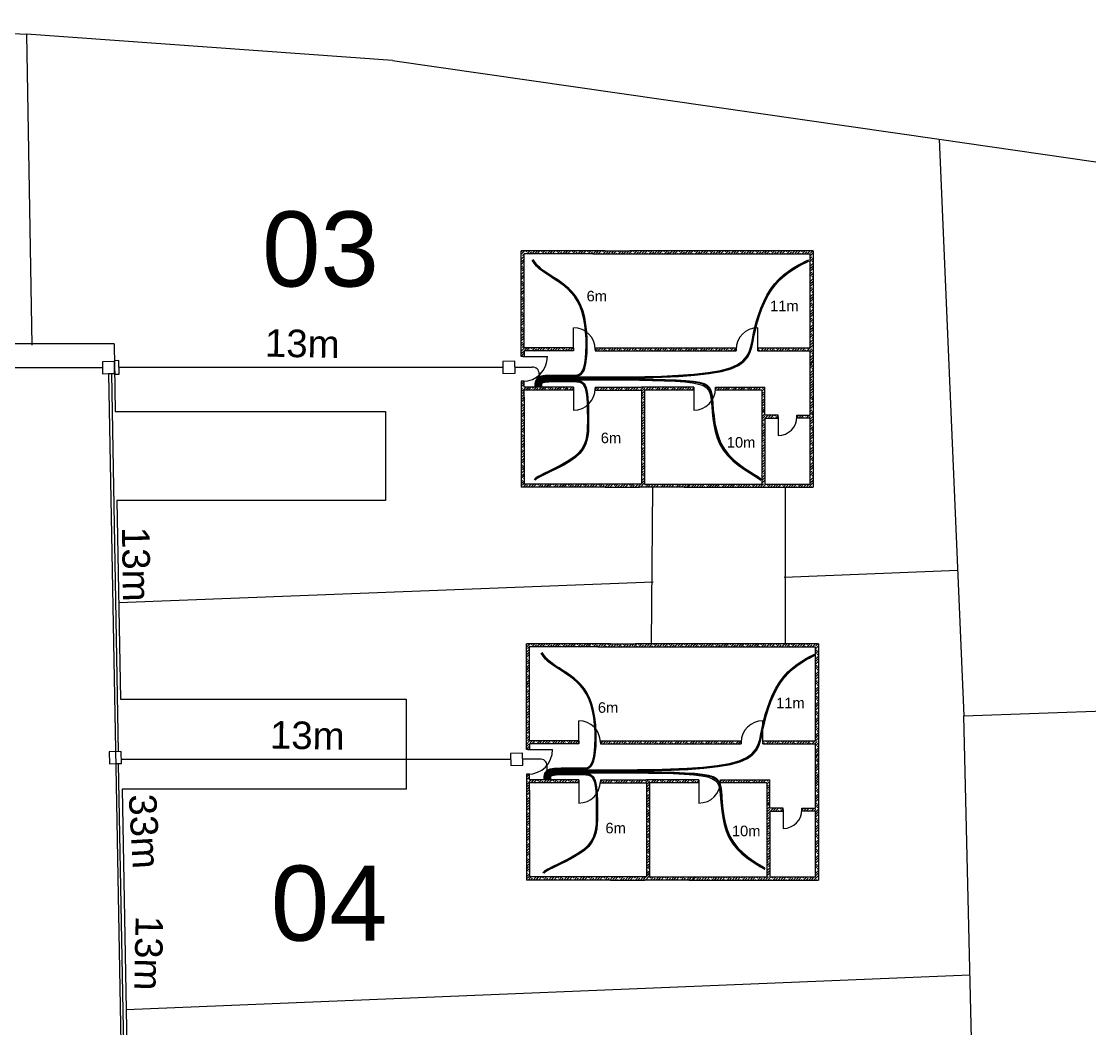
# Model space of a CAD drawing. Header units: millimetres. Extents: x 103318 to 103491, y 42496 to 42639.
# Drawn here: x 103379.72 to 103415.26, y 42605.98 to 42639.47 of the extents above; entities that cross this region are included whole.
import ezdxf

# ---------------------------------------------------------------- set-up
doc = ezdxf.new("R2010")
doc.units = ezdxf.units.MM
for name, color, linetype in [('cint', 3, 'Continuous'), ('cpri', 36, 'Continuous'), ('cseg', 5, 'Continuous'), ('urbanizacion', 7, 'Continuous')]:
    doc.layers.add(name, color=color, linetype=linetype)
doc.styles.get("Standard").update_dxf_attribs({"font": 'arial.ttf'})
pattern_1 = [(45, (103040.18, 42546.747), (-7.07107, 7.07107), []), (45, (103040.905, 42546.747), (-7.07107, 7.07107), []), (45, (103041.63, 42546.747), (-7.07107, 7.07107), [])]
pattern_2 = [(45, (103040.01, 42559.816), (-7.07107, 7.07107), []), (45, (103040.735, 42559.816), (-7.07107, 7.07107), []), (45, (103041.46, 42559.816), (-7.07107, 7.07107), [])]

msp = doc.modelspace()

# ---------------------------------------------------------------- hatches: boundary and pattern name
at = {"layer": 'urbanizacion'}
h = msp.add_hatch(dxfattribs=at)
h.set_pattern_fill('JIS_RC_10', color=256)
h.set_pattern_definition(pattern_2)
h.paths.add_polyline_path([(103396.355, 42631.843), (103399.15, 42631.843), (103399.97, 42631.843), (103406.069, 42631.843), (103406.069, 42623.987), (103401.771, 42623.987), (103400.29, 42623.987), (103399.15, 42623.987), (103398.83, 42623.987), (103396.355, 42623.987), (103396.355, 42627.505), (103396.455, 42627.505), (103396.455, 42627.315), (103398.095, 42627.315), (103398.095, 42627.215), (103396.455, 42627.215), (103396.455, 42626.973), (103396.455, 42624.087), (103400.355, 42624.087), (103400.355, 42627.215), (103398.815, 42627.215), (103398.815, 42627.315), (103400.355, 42627.315), (103402.095, 42627.315), (103402.095, 42627.215), (103400.455, 42627.215), (103400.455, 42624.087), (103404.355, 42624.087), (103404.355, 42627.215), (103402.815, 42627.215), (103402.815, 42627.315), (103404.455, 42627.315), (103404.455, 42626.373), (103404.902, 42626.373), (103404.902, 42626.273), (103404.455, 42626.273), (103404.455, 42624.087), (103405.969, 42624.087), (103405.969, 42626.273), (103405.522, 42626.273), (103405.522, 42626.373), (103405.969, 42626.373), (103405.969, 42628.515), (103404.221, 42628.515), (103404.221, 42628.615), (103405.969, 42628.615), (103405.969, 42631.743), (103400.39, 42631.743), (103398.73, 42631.743), (103396.455, 42631.743), (103396.455, 42628.615), (103398.095, 42628.615), (103398.095, 42628.565), (103398.095, 42628.515), (103396.455, 42628.515), (103396.455, 42628.325), (103396.405, 42628.325), (103396.355, 42628.325)])
h = msp.add_hatch(dxfattribs=at)
h.set_pattern_fill('JIS_RC_10', color=256)
h.set_pattern_definition(pattern_2)
h.paths.add_polyline_path([(103396.355, 42631.843), (103399.15, 42631.843), (103399.97, 42631.843), (103406.069, 42631.843), (103406.069, 42623.987), (103401.771, 42623.987), (103400.29, 42623.987), (103399.15, 42623.987), (103398.83, 42623.987), (103396.355, 42623.987), (103396.355, 42627.505), (103396.455, 42627.505), (103396.455, 42627.315), (103398.095, 42627.315), (103398.095, 42627.215), (103396.455, 42627.215), (103396.455, 42626.973), (103396.455, 42624.087), (103400.355, 42624.087), (103400.355, 42627.215), (103398.815, 42627.215), (103398.815, 42627.315), (103400.355, 42627.315), (103402.095, 42627.315), (103402.095, 42627.215), (103400.455, 42627.215), (103400.455, 42624.087), (103404.355, 42624.087), (103404.355, 42627.215), (103402.815, 42627.215), (103402.815, 42627.315), (103404.455, 42627.315), (103404.455, 42626.373), (103404.902, 42626.373), (103404.902, 42626.273), (103404.455, 42626.273), (103404.455, 42624.087), (103405.969, 42624.087), (103405.969, 42626.273), (103405.522, 42626.273), (103405.522, 42626.373), (103405.969, 42626.373), (103405.969, 42628.515), (103404.221, 42628.515), (103404.221, 42628.615), (103405.969, 42628.615), (103405.969, 42631.743), (103400.39, 42631.743), (103398.73, 42631.743), (103396.455, 42631.743), (103396.455, 42628.615), (103398.095, 42628.615), (103398.095, 42628.565), (103398.095, 42628.515), (103396.455, 42628.515), (103396.455, 42628.325), (103396.405, 42628.325), (103396.355, 42628.325)])
h = msp.add_hatch(dxfattribs=at)
h.set_pattern_fill('JIS_STN_1E', color=256, scale=0.12)
h.set_pattern_definition([(45, (103040.01026, 42559.81577), (-0.084852814, 0.084852814), []), (45, (103040.09486, 42559.81577), (-0.084852814, 0.084852814), [0.12, -0.06])])
h.paths.add_polyline_path([(103396.355, 42631.843), (103399.15, 42631.843), (103399.97, 42631.843), (103406.069, 42631.843), (103406.069, 42623.987), (103401.771, 42623.987), (103400.29, 42623.987), (103399.15, 42623.987), (103398.83, 42623.987), (103396.355, 42623.987), (103396.355, 42627.505), (103396.455, 42627.505), (103396.455, 42627.315), (103398.095, 42627.315), (103398.095, 42627.215), (103396.455, 42627.215), (103396.455, 42626.973), (103396.455, 42624.087), (103400.355, 42624.087), (103400.355, 42627.215), (103398.815, 42627.215), (103398.815, 42627.315), (103400.355, 42627.315), (103402.095, 42627.315), (103402.095, 42627.215), (103400.455, 42627.215), (103400.455, 42624.087), (103404.355, 42624.087), (103404.355, 42627.215), (103402.815, 42627.215), (103402.815, 42627.315), (103404.455, 42627.315), (103404.455, 42626.373), (103404.902, 42626.373), (103404.902, 42626.273), (103404.455, 42626.273), (103404.455, 42624.087), (103405.969, 42624.087), (103405.969, 42626.273), (103405.522, 42626.273), (103405.522, 42626.373), (103405.969, 42626.373), (103405.969, 42628.515), (103404.221, 42628.515), (103404.221, 42628.615), (103405.969, 42628.615), (103405.969, 42631.743), (103400.39, 42631.743), (103398.73, 42631.743), (103396.455, 42631.743), (103396.455, 42628.615), (103398.095, 42628.615), (103398.095, 42628.565), (103398.095, 42628.515), (103396.455, 42628.515), (103396.455, 42628.325), (103396.405, 42628.325), (103396.355, 42628.325)])
h.paths.add_polyline_path([(103398.815, 42628.615), (103403.501, 42628.615), (103403.501, 42628.515), (103398.815, 42628.515)], flags=17)
h = msp.add_hatch(dxfattribs=at)
h.set_pattern_fill('JIS_RC_10', color=256)
h.set_pattern_definition(pattern_1)
h.paths.add_polyline_path([(103396.525, 42618.775), (103399.32, 42618.775), (103400.14, 42618.775), (103406.239, 42618.775), (103406.239, 42610.919), (103401.94, 42610.919), (103400.46, 42610.919), (103399.32, 42610.919), (103399, 42610.919), (103396.525, 42610.919), (103396.525, 42614.437), (103396.625, 42614.437), (103396.625, 42614.247), (103398.265, 42614.247), (103398.265, 42614.147), (103396.625, 42614.147), (103396.625, 42613.905), (103396.625, 42611.019), (103400.525, 42611.019), (103400.525, 42614.147), (103398.985, 42614.147), (103398.985, 42614.247), (103400.525, 42614.247), (103402.265, 42614.247), (103402.265, 42614.147), (103400.625, 42614.147), (103400.625, 42611.019), (103404.525, 42611.019), (103404.525, 42614.147), (103402.985, 42614.147), (103402.985, 42614.247), (103404.625, 42614.247), (103404.625, 42613.305), (103405.072, 42613.305), (103405.072, 42613.205), (103404.625, 42613.205), (103404.625, 42611.019), (103406.139, 42611.019), (103406.139, 42613.205), (103405.692, 42613.205), (103405.692, 42613.305), (103406.139, 42613.305), (103406.139, 42615.447), (103404.391, 42615.447), (103404.391, 42615.547), (103406.139, 42615.547), (103406.139, 42618.675), (103400.56, 42618.675), (103398.9, 42618.675), (103396.625, 42618.675), (103396.625, 42615.547), (103398.265, 42615.547), (103398.265, 42615.497), (103398.265, 42615.447), (103396.625, 42615.447), (103396.625, 42615.257), (103396.575, 42615.257), (103396.525, 42615.257)])
h = msp.add_hatch(dxfattribs=at)
h.set_pattern_fill('JIS_RC_10', color=256)
h.set_pattern_definition(pattern_1)
h.paths.add_polyline_path([(103396.525, 42618.775), (103399.32, 42618.775), (103400.14, 42618.775), (103406.239, 42618.775), (103406.239, 42610.919), (103401.94, 42610.919), (103400.46, 42610.919), (103399.32, 42610.919), (103399, 42610.919), (103396.525, 42610.919), (103396.525, 42614.437), (103396.625, 42614.437), (103396.625, 42614.247), (103398.265, 42614.247), (103398.265, 42614.147), (103396.625, 42614.147), (103396.625, 42613.905), (103396.625, 42611.019), (103400.525, 42611.019), (103400.525, 42614.147), (103398.985, 42614.147), (103398.985, 42614.247), (103400.525, 42614.247), (103402.265, 42614.247), (103402.265, 42614.147), (103400.625, 42614.147), (103400.625, 42611.019), (103404.525, 42611.019), (103404.525, 42614.147), (103402.985, 42614.147), (103402.985, 42614.247), (103404.625, 42614.247), (103404.625, 42613.305), (103405.072, 42613.305), (103405.072, 42613.205), (103404.625, 42613.205), (103404.625, 42611.019), (103406.139, 42611.019), (103406.139, 42613.205), (103405.692, 42613.205), (103405.692, 42613.305), (103406.139, 42613.305), (103406.139, 42615.447), (103404.391, 42615.447), (103404.391, 42615.547), (103406.139, 42615.547), (103406.139, 42618.675), (103400.56, 42618.675), (103398.9, 42618.675), (103396.625, 42618.675), (103396.625, 42615.547), (103398.265, 42615.547), (103398.265, 42615.497), (103398.265, 42615.447), (103396.625, 42615.447), (103396.625, 42615.257), (103396.575, 42615.257), (103396.525, 42615.257)])
h = msp.add_hatch(dxfattribs=at)
h.set_pattern_fill('JIS_STN_1E', color=256, scale=0.12)
h.set_pattern_definition([(45, (103040.18002, 42546.74744), (-0.084852814, 0.084852814), []), (45, (103040.26462, 42546.74744), (-0.084852814, 0.084852814), [0.12, -0.06])])
h.paths.add_polyline_path([(103396.525, 42618.775), (103399.32, 42618.775), (103400.14, 42618.775), (103406.239, 42618.775), (103406.239, 42610.919), (103401.94, 42610.919), (103400.46, 42610.919), (103399.32, 42610.919), (103399, 42610.919), (103396.525, 42610.919), (103396.525, 42614.437), (103396.625, 42614.437), (103396.625, 42614.247), (103398.265, 42614.247), (103398.265, 42614.147), (103396.625, 42614.147), (103396.625, 42613.905), (103396.625, 42611.019), (103400.525, 42611.019), (103400.525, 42614.147), (103398.985, 42614.147), (103398.985, 42614.247), (103400.525, 42614.247), (103402.265, 42614.247), (103402.265, 42614.147), (103400.625, 42614.147), (103400.625, 42611.019), (103404.525, 42611.019), (103404.525, 42614.147), (103402.985, 42614.147), (103402.985, 42614.247), (103404.625, 42614.247), (103404.625, 42613.305), (103405.072, 42613.305), (103405.072, 42613.205), (103404.625, 42613.205), (103404.625, 42611.019), (103406.139, 42611.019), (103406.139, 42613.205), (103405.692, 42613.205), (103405.692, 42613.305), (103406.139, 42613.305), (103406.139, 42615.447), (103404.391, 42615.447), (103404.391, 42615.547), (103406.139, 42615.547), (103406.139, 42618.675), (103400.56, 42618.675), (103398.9, 42618.675), (103396.625, 42618.675), (103396.625, 42615.547), (103398.265, 42615.547), (103398.265, 42615.497), (103398.265, 42615.447), (103396.625, 42615.447), (103396.625, 42615.257), (103396.575, 42615.257), (103396.525, 42615.257)])
h.paths.add_polyline_path([(103398.985, 42615.547), (103403.671, 42615.547), (103403.671, 42615.447), (103398.985, 42615.447)], flags=17)

# ---------------------------------------------------------------- linework, layer by layer
at = {"layer": 'cint'}
for points in [[(103396.814, 42627.315), (103396.814, 42627.352), (103396.815, 42627.393), (103396.819, 42627.436), (103396.827, 42627.481), (103396.84, 42627.525), (103396.859, 42627.567), (103396.886, 42627.604), (103396.922, 42627.637), (103396.968, 42627.662), (103397.022, 42627.681), (103397.085, 42627.695), (103397.153, 42627.704), (103397.227, 42627.71), (103397.304, 42627.713), (103397.384, 42627.714), (103397.464, 42627.714), (103397.545, 42627.714), (103397.626, 42627.714), (103397.705, 42627.714), (103397.783, 42627.714), (103397.859, 42627.714), (103397.934, 42627.714), (103398.005, 42627.714), (103398.074, 42627.714), (103398.14, 42627.714), (103398.201, 42627.72), (103398.259, 42627.735), (103398.312, 42627.763), (103398.36, 42627.81), (103398.402, 42627.88), (103398.439, 42627.978), (103398.468, 42628.109), (103398.491, 42628.274), (103398.507, 42628.469), (103398.513, 42628.686), (103398.509, 42628.916), (103398.494, 42629.153), (103398.466, 42629.388), (103398.426, 42629.615), (103398.371, 42629.825), (103398.301, 42630.012), (103398.218, 42630.177), (103398.123, 42630.322), (103398.019, 42630.451), (103397.906, 42630.566), (103397.788, 42630.668), (103397.665, 42630.761), (103397.54, 42630.847), (103397.415, 42630.928), (103397.291, 42631.007), (103397.172, 42631.086), (103397.059, 42631.165), (103396.954, 42631.248), (103396.861, 42631.336), (103396.781, 42631.431), (103396.716, 42631.535)], [(103396.834, 42627.315), (103396.834, 42627.351), (103396.835, 42627.391), (103396.839, 42627.433), (103396.847, 42627.475), (103396.859, 42627.517), (103396.878, 42627.556), (103396.904, 42627.592), (103396.939, 42627.622), (103396.983, 42627.645), (103397.036, 42627.663), (103397.096, 42627.676), (103397.163, 42627.685), (103397.235, 42627.69), (103397.31, 42627.693), (103397.388, 42627.694), (103397.468, 42627.694), (103397.547, 42627.694), (103397.627, 42627.694), (103397.706, 42627.694), (103397.784, 42627.694), (103397.86, 42627.694), (103397.935, 42627.694), (103398.008, 42627.694), (103398.077, 42627.694), (103398.144, 42627.694), (103398.208, 42627.7), (103398.267, 42627.715), (103398.322, 42627.744), (103398.372, 42627.791), (103398.416, 42627.863), (103398.454, 42627.962), (103398.485, 42628.094), (103398.509, 42628.261), (103398.525, 42628.459), (103398.532, 42628.678), (103398.528, 42628.911), (103398.513, 42629.151), (103398.486, 42629.389), (103398.445, 42629.618), (103398.39, 42629.83), (103398.319, 42630.02), (103398.235, 42630.186), (103398.14, 42630.334), (103398.035, 42630.464), (103397.921, 42630.579), (103397.802, 42630.682), (103397.679, 42630.776), (103397.554, 42630.862), (103397.428, 42630.944), (103397.305, 42631.023), (103397.186, 42631.101), (103397.073, 42631.18), (103396.969, 42631.262), (103396.877, 42631.348), (103396.798, 42631.442), (103396.734, 42631.544)], [(103396.854, 42627.315), (103396.854, 42627.351), (103396.855, 42627.389), (103396.859, 42627.43), (103396.866, 42627.47), (103396.878, 42627.509), (103396.897, 42627.546), (103396.922, 42627.579), (103396.956, 42627.607), (103396.998, 42627.629), (103397.05, 42627.645), (103397.108, 42627.657), (103397.173, 42627.665), (103397.243, 42627.67), (103397.317, 42627.673), (103397.393, 42627.674), (103397.471, 42627.674), (103397.55, 42627.674), (103397.628, 42627.674), (103397.707, 42627.674), (103397.785, 42627.674), (103397.861, 42627.674), (103397.936, 42627.674), (103398.01, 42627.674), (103398.081, 42627.674), (103398.149, 42627.675), (103398.214, 42627.68), (103398.275, 42627.695), (103398.332, 42627.724), (103398.384, 42627.773), (103398.43, 42627.845), (103398.469, 42627.945), (103398.502, 42628.079), (103398.527, 42628.248), (103398.544, 42628.448), (103398.551, 42628.67), (103398.547, 42628.906), (103398.532, 42629.149), (103398.505, 42629.39), (103398.464, 42629.622), (103398.408, 42629.836), (103398.337, 42630.027), (103398.253, 42630.196), (103398.156, 42630.345), (103398.05, 42630.476), (103397.936, 42630.593), (103397.816, 42630.696), (103397.693, 42630.79), (103397.567, 42630.877), (103397.442, 42630.959), (103397.318, 42631.038), (103397.199, 42631.116), (103397.087, 42631.194), (103396.984, 42631.275), (103396.893, 42631.361), (103396.814, 42631.453), (103396.752, 42631.553)], [(103396.874, 42627.315), (103396.874, 42627.35), (103396.875, 42627.388), (103396.879, 42627.426), (103396.886, 42627.464), (103396.898, 42627.501), (103396.915, 42627.535), (103396.94, 42627.566), (103396.972, 42627.592), (103397.014, 42627.612), (103397.063, 42627.628), (103397.12, 42627.639), (103397.183, 42627.646), (103397.251, 42627.65), (103397.323, 42627.653), (103397.398, 42627.654), (103397.474, 42627.654), (103397.554, 42627.654), (103397.644, 42627.654), (103397.755, 42627.654), (103397.897, 42627.654), (103398.08, 42627.654), (103398.314, 42627.654), (103398.61, 42627.654), (103398.977, 42627.654), (103399.419, 42627.654), (103399.922, 42627.657), (103400.462, 42627.665), (103401.02, 42627.68), (103401.572, 42627.705), (103402.097, 42627.743), (103402.575, 42627.795), (103402.982, 42627.865), (103403.304, 42627.954), (103403.548, 42628.062), (103403.725, 42628.188), (103403.849, 42628.331), (103403.933, 42628.49), (103403.989, 42628.664), (103404.03, 42628.852), (103404.069, 42629.053), (103404.116, 42629.266), (103404.174, 42629.486), (103404.244, 42629.711), (103404.325, 42629.935), (103404.419, 42630.155), (103404.525, 42630.366), (103404.645, 42630.564), (103404.779, 42630.745), (103404.925, 42630.906), (103405.081, 42631.046), (103405.241, 42631.168), (103405.399, 42631.273), (103405.551, 42631.362), (103405.691, 42631.436), (103405.814, 42631.497), (103405.915, 42631.546)], [(103396.894, 42627.315), (103396.894, 42627.35), (103396.895, 42627.386), (103396.899, 42627.423), (103396.905, 42627.459), (103396.917, 42627.493), (103396.934, 42627.525), (103396.957, 42627.553), (103396.989, 42627.577), (103397.029, 42627.596), (103397.077, 42627.61), (103397.132, 42627.62), (103397.193, 42627.627), (103397.259, 42627.631), (103397.329, 42627.633), (103397.402, 42627.634), (103397.478, 42627.634), (103397.556, 42627.634), (103397.645, 42627.634), (103397.756, 42627.634), (103397.898, 42627.634), (103398.081, 42627.634), (103398.316, 42627.634), (103398.612, 42627.634), (103398.98, 42627.634), (103399.424, 42627.634), (103399.928, 42627.637), (103400.471, 42627.645), (103401.03, 42627.661), (103401.584, 42627.686), (103402.111, 42627.724), (103402.59, 42627.777), (103402.999, 42627.848), (103403.322, 42627.938), (103403.566, 42628.048), (103403.744, 42628.175), (103403.869, 42628.319), (103403.953, 42628.479), (103404.009, 42628.654), (103404.049, 42628.843), (103404.088, 42629.045), (103404.135, 42629.258), (103404.193, 42629.478), (103404.262, 42629.702), (103404.343, 42629.926), (103404.436, 42630.145), (103404.542, 42630.354), (103404.661, 42630.551), (103404.793, 42630.731), (103404.939, 42630.891), (103405.094, 42631.031), (103405.252, 42631.152), (103405.41, 42631.256), (103405.561, 42631.345), (103405.7, 42631.418), (103405.823, 42631.479), (103405.924, 42631.528)], [(103396.914, 42627.315), (103396.914, 42627.35), (103396.915, 42627.385), (103396.918, 42627.419), (103396.925, 42627.453), (103396.936, 42627.485), (103396.952, 42627.514), (103396.975, 42627.54), (103397.006, 42627.562), (103397.044, 42627.579), (103397.091, 42627.592), (103397.144, 42627.601), (103397.203, 42627.607), (103397.267, 42627.611), (103397.336, 42627.613), (103397.407, 42627.614), (103397.481, 42627.614), (103397.558, 42627.614), (103397.647, 42627.614), (103397.757, 42627.614), (103397.899, 42627.614), (103398.082, 42627.614), (103398.317, 42627.614), (103398.614, 42627.614), (103398.983, 42627.614), (103399.429, 42627.614), (103399.935, 42627.617), (103400.479, 42627.625), (103401.04, 42627.641), (103401.596, 42627.667), (103402.125, 42627.705), (103402.605, 42627.759), (103403.016, 42627.831), (103403.34, 42627.922), (103403.585, 42628.033), (103403.763, 42628.162), (103403.888, 42628.307), (103403.972, 42628.469), (103404.028, 42628.645), (103404.069, 42628.835), (103404.107, 42629.037), (103404.154, 42629.25), (103404.212, 42629.47), (103404.28, 42629.694), (103404.361, 42629.916), (103404.453, 42630.134), (103404.558, 42630.343), (103404.677, 42630.539), (103404.808, 42630.718), (103404.953, 42630.876), (103405.107, 42631.015), (103405.264, 42631.136), (103405.42, 42631.239), (103405.57, 42631.327), (103405.709, 42631.401), (103405.832, 42631.461), (103405.933, 42631.51)], [(103397.034, 42627.315), (103397.034, 42627.347), (103397.035, 42627.375), (103397.037, 42627.399), (103397.043, 42627.419), (103397.051, 42627.436), (103397.064, 42627.451), (103397.082, 42627.462), (103397.106, 42627.472), (103397.136, 42627.479), (103397.173, 42627.484), (103397.215, 42627.488), (103397.263, 42627.491), (103397.316, 42627.493), (103397.374, 42627.493), (103397.436, 42627.494), (103397.501, 42627.494), (103397.57, 42627.494), (103397.641, 42627.494), (103397.714, 42627.494), (103397.788, 42627.494), (103397.862, 42627.494), (103397.935, 42627.494), (103398.006, 42627.494), (103398.076, 42627.494), (103398.142, 42627.493), (103398.205, 42627.49), (103398.263, 42627.482), (103398.317, 42627.465), (103398.366, 42627.438), (103398.409, 42627.398), (103398.447, 42627.341), (103398.478, 42627.266), (103398.502, 42627.17), (103398.521, 42627.056), (103398.534, 42626.927), (103398.542, 42626.786), (103398.548, 42626.635), (103398.551, 42626.479), (103398.552, 42626.319), (103398.552, 42626.159), (103398.551, 42626.001), (103398.545, 42625.847), (103398.529, 42625.695), (103398.497, 42625.548), (103398.446, 42625.404), (103398.368, 42625.264), (103398.261, 42625.127), (103398.117, 42624.995), (103397.936, 42624.868), (103397.73, 42624.747), (103397.512, 42624.633), (103397.298, 42624.528), (103397.103, 42624.433), (103396.941, 42624.351), (103396.828, 42624.282), (103396.778, 42624.229)], [(103397.014, 42627.315), (103397.014, 42627.347), (103397.015, 42627.376), (103397.017, 42627.402), (103397.023, 42627.425), (103397.032, 42627.444), (103397.045, 42627.461), (103397.064, 42627.475), (103397.089, 42627.487), (103397.121, 42627.496), (103397.159, 42627.502), (103397.203, 42627.507), (103397.253, 42627.51), (103397.308, 42627.512), (103397.367, 42627.513), (103397.431, 42627.514), (103397.498, 42627.514), (103397.568, 42627.514), (103397.64, 42627.514), (103397.713, 42627.514), (103397.788, 42627.514), (103397.862, 42627.514), (103397.936, 42627.514), (103398.009, 42627.514), (103398.079, 42627.514), (103398.147, 42627.513), (103398.211, 42627.51), (103398.271, 42627.502), (103398.327, 42627.485), (103398.378, 42627.457), (103398.423, 42627.416), (103398.462, 42627.359), (103398.495, 42627.283), (103398.52, 42627.186), (103398.539, 42627.07), (103398.553, 42626.939), (103398.562, 42626.796), (103398.568, 42626.643), (103398.571, 42626.484), (103398.572, 42626.322), (103398.572, 42626.16), (103398.571, 42626), (103398.565, 42625.843), (103398.549, 42625.69), (103398.517, 42625.541), (103398.465, 42625.395), (103398.388, 42625.254), (103398.28, 42625.116), (103398.136, 42624.983), (103397.955, 42624.855), (103397.748, 42624.733), (103397.53, 42624.619), (103397.316, 42624.514), (103397.12, 42624.42), (103396.959, 42624.34), (103396.846, 42624.273), (103396.797, 42624.223)], [(103396.994, 42627.315), (103396.994, 42627.348), (103396.995, 42627.378), (103396.998, 42627.406), (103397.003, 42627.43), (103397.013, 42627.452), (103397.027, 42627.472), (103397.046, 42627.488), (103397.072, 42627.502), (103397.105, 42627.512), (103397.145, 42627.52), (103397.191, 42627.526), (103397.243, 42627.53), (103397.3, 42627.532), (103397.361, 42627.533), (103397.426, 42627.534), (103397.494, 42627.534), (103397.565, 42627.534), (103397.638, 42627.534), (103397.713, 42627.534), (103397.788, 42627.534), (103397.863, 42627.534), (103397.938, 42627.534), (103398.011, 42627.534), (103398.082, 42627.534), (103398.151, 42627.533), (103398.217, 42627.53), (103398.279, 42627.521), (103398.337, 42627.504), (103398.39, 42627.476), (103398.437, 42627.435), (103398.477, 42627.377), (103398.511, 42627.299), (103398.538, 42627.201), (103398.558, 42627.084), (103398.572, 42626.951), (103398.582, 42626.805), (103398.587, 42626.65), (103398.59, 42626.489), (103398.592, 42626.325), (103398.592, 42626.16), (103398.591, 42625.999), (103398.585, 42625.84), (103398.569, 42625.685), (103398.537, 42625.534), (103398.485, 42625.387), (103398.408, 42625.244), (103398.299, 42625.105), (103398.155, 42624.971), (103397.974, 42624.842), (103397.766, 42624.719), (103397.548, 42624.605), (103397.333, 42624.5), (103397.138, 42624.408), (103396.977, 42624.328), (103396.865, 42624.264), (103396.816, 42624.217)], [(103396.934, 42627.315), (103396.934, 42627.349), (103396.935, 42627.383), (103396.938, 42627.416), (103396.945, 42627.447), (103396.955, 42627.477), (103396.971, 42627.503), (103396.993, 42627.527), (103397.022, 42627.547), (103397.06, 42627.562), (103397.104, 42627.574), (103397.156, 42627.582), (103397.213, 42627.588), (103397.275, 42627.591), (103397.342, 42627.593), (103397.412, 42627.594), (103397.484, 42627.594), (103397.56, 42627.594), (103397.644, 42627.594), (103397.745, 42627.594), (103397.869, 42627.594), (103398.023, 42627.594), (103398.214, 42627.594), (103398.45, 42627.594), (103398.738, 42627.594), (103399.082, 42627.594), (103399.468, 42627.593), (103399.883, 42627.591), (103400.309, 42627.587), (103400.733, 42627.58), (103401.137, 42627.57), (103401.507, 42627.555), (103401.827, 42627.536), (103402.085, 42627.512), (103402.285, 42627.479), (103402.435, 42627.434), (103402.543, 42627.376), (103402.617, 42627.299), (103402.665, 42627.203), (103402.694, 42627.083), (103402.712, 42626.936), (103402.727, 42626.762), (103402.743, 42626.565), (103402.766, 42626.35), (103402.798, 42626.126), (103402.844, 42625.896), (103402.91, 42625.669), (103402.998, 42625.45), (103403.113, 42625.246), (103403.258, 42625.061), (103403.424, 42624.895), (103403.603, 42624.749), (103403.783, 42624.619), (103403.956, 42624.506), (103404.112, 42624.409), (103404.241, 42624.325), (103404.332, 42624.254)], [(103396.954, 42627.315), (103396.954, 42627.349), (103396.955, 42627.381), (103396.958, 42627.412), (103396.964, 42627.442), (103396.974, 42627.469), (103396.99, 42627.493), (103397.011, 42627.514), (103397.039, 42627.532), (103397.075, 42627.546), (103397.118, 42627.556), (103397.168, 42627.563), (103397.223, 42627.568), (103397.284, 42627.571), (103397.348, 42627.573), (103397.417, 42627.574), (103397.488, 42627.574), (103397.562, 42627.574), (103397.646, 42627.574), (103397.746, 42627.574), (103397.869, 42627.574), (103398.022, 42627.574), (103398.213, 42627.574), (103398.448, 42627.574), (103398.736, 42627.574), (103399.078, 42627.574), (103399.463, 42627.573), (103399.876, 42627.57), (103400.301, 42627.566), (103400.723, 42627.559), (103401.125, 42627.548), (103401.494, 42627.532), (103401.812, 42627.512), (103402.069, 42627.485), (103402.269, 42627.45), (103402.418, 42627.404), (103402.526, 42627.343), (103402.599, 42627.265), (103402.646, 42627.167), (103402.675, 42627.046), (103402.693, 42626.899), (103402.708, 42626.726), (103402.724, 42626.53), (103402.746, 42626.318), (103402.779, 42626.096), (103402.825, 42625.869), (103402.891, 42625.645), (103402.98, 42625.428), (103403.096, 42625.226), (103403.241, 42625.042), (103403.409, 42624.878), (103403.589, 42624.732), (103403.771, 42624.602), (103403.946, 42624.488), (103404.103, 42624.39), (103404.234, 42624.304), (103404.328, 42624.232)], [(103396.974, 42627.315), (103396.974, 42627.348), (103396.975, 42627.38), (103396.978, 42627.409), (103396.984, 42627.436), (103396.994, 42627.461), (103397.008, 42627.482), (103397.028, 42627.501), (103397.056, 42627.517), (103397.09, 42627.529), (103397.132, 42627.538), (103397.18, 42627.545), (103397.233, 42627.549), (103397.292, 42627.552), (103397.355, 42627.553), (103397.421, 42627.554), (103397.491, 42627.554), (103397.564, 42627.554), (103397.647, 42627.554), (103397.746, 42627.554), (103397.869, 42627.554), (103398.022, 42627.554), (103398.212, 42627.554), (103398.447, 42627.554), (103398.733, 42627.554), (103399.074, 42627.554), (103399.457, 42627.553), (103399.869, 42627.55), (103400.292, 42627.545), (103400.712, 42627.536), (103401.113, 42627.524), (103401.48, 42627.506), (103401.797, 42627.483), (103402.053, 42627.453), (103402.251, 42627.413), (103402.4, 42627.362), (103402.507, 42627.297), (103402.58, 42627.215), (103402.627, 42627.114), (103402.655, 42626.991), (103402.673, 42626.845), (103402.688, 42626.672), (103402.704, 42626.479), (103402.726, 42626.271), (103402.759, 42626.053), (103402.806, 42625.832), (103402.872, 42625.612), (103402.961, 42625.4), (103403.078, 42625.202), (103403.225, 42625.021), (103403.393, 42624.859), (103403.574, 42624.713), (103403.758, 42624.585), (103403.934, 42624.471), (103404.093, 42624.372), (103404.225, 42624.286), (103404.32, 42624.213)], [(103397.111, 42614.247), (103397.112, 42614.283), (103397.113, 42614.324), (103397.117, 42614.368), (103397.125, 42614.413), (103397.138, 42614.457), (103397.157, 42614.498), (103397.184, 42614.536), (103397.22, 42614.568), (103397.266, 42614.594), (103397.32, 42614.613), (103397.383, 42614.627), (103397.451, 42614.636), (103397.525, 42614.641), (103397.602, 42614.644), (103397.682, 42614.645), (103397.762, 42614.645), (103397.843, 42614.645), (103397.924, 42614.645), (103398.003, 42614.645), (103398.081, 42614.645), (103398.157, 42614.645), (103398.232, 42614.645), (103398.303, 42614.645), (103398.372, 42614.645), (103398.438, 42614.646), (103398.499, 42614.652), (103398.557, 42614.666), (103398.61, 42614.695), (103398.658, 42614.742), (103398.7, 42614.812), (103398.736, 42614.91), (103398.766, 42615.041), (103398.789, 42615.206), (103398.805, 42615.401), (103398.811, 42615.617), (103398.807, 42615.848), (103398.792, 42616.085), (103398.764, 42616.32), (103398.724, 42616.546), (103398.669, 42616.756), (103398.599, 42616.943), (103398.516, 42617.108), (103398.421, 42617.254), (103398.317, 42617.383), (103398.204, 42617.497), (103398.086, 42617.6), (103397.963, 42617.693), (103397.838, 42617.779), (103397.713, 42617.86), (103397.589, 42617.939), (103397.47, 42618.017), (103397.357, 42618.097), (103397.252, 42618.18), (103397.159, 42618.268), (103397.079, 42618.363), (103397.014, 42618.467)], [(103397.131, 42614.247), (103397.132, 42614.283), (103397.133, 42614.323), (103397.137, 42614.365), (103397.145, 42614.407), (103397.157, 42614.449), (103397.176, 42614.488), (103397.202, 42614.523), (103397.237, 42614.553), (103397.281, 42614.577), (103397.334, 42614.595), (103397.394, 42614.608), (103397.461, 42614.616), (103397.533, 42614.622), (103397.608, 42614.624), (103397.686, 42614.625), (103397.766, 42614.625), (103397.845, 42614.625), (103397.925, 42614.625), (103398.004, 42614.625), (103398.082, 42614.625), (103398.158, 42614.625), (103398.233, 42614.625), (103398.305, 42614.625), (103398.375, 42614.625), (103398.442, 42614.626), (103398.506, 42614.632), (103398.565, 42614.646), (103398.62, 42614.675), (103398.67, 42614.723), (103398.714, 42614.794), (103398.752, 42614.893), (103398.783, 42615.025), (103398.807, 42615.193), (103398.823, 42615.39), (103398.83, 42615.609), (103398.826, 42615.843), (103398.811, 42616.082), (103398.784, 42616.321), (103398.743, 42616.55), (103398.687, 42616.762), (103398.617, 42616.951), (103398.533, 42617.118), (103398.438, 42617.265), (103398.332, 42617.395), (103398.219, 42617.511), (103398.1, 42617.614), (103397.977, 42617.707), (103397.852, 42617.794), (103397.726, 42617.875), (103397.603, 42617.954), (103397.484, 42618.032), (103397.371, 42618.111), (103397.267, 42618.193), (103397.175, 42618.28), (103397.095, 42618.374), (103397.032, 42618.476)], [(103397.151, 42614.247), (103397.152, 42614.283), (103397.153, 42614.321), (103397.157, 42614.361), (103397.164, 42614.401), (103397.176, 42614.441), (103397.195, 42614.477), (103397.22, 42614.51), (103397.254, 42614.538), (103397.296, 42614.56), (103397.348, 42614.577), (103397.406, 42614.589), (103397.471, 42614.597), (103397.541, 42614.602), (103397.615, 42614.604), (103397.691, 42614.605), (103397.769, 42614.605), (103397.848, 42614.605), (103397.926, 42614.605), (103398.005, 42614.605), (103398.083, 42614.605), (103398.159, 42614.605), (103398.234, 42614.605), (103398.308, 42614.605), (103398.379, 42614.605), (103398.447, 42614.606), (103398.512, 42614.612), (103398.573, 42614.627), (103398.63, 42614.656), (103398.682, 42614.704), (103398.727, 42614.776), (103398.767, 42614.877), (103398.8, 42615.01), (103398.825, 42615.18), (103398.842, 42615.38), (103398.849, 42615.601), (103398.845, 42615.838), (103398.83, 42616.08), (103398.803, 42616.321), (103398.762, 42616.553), (103398.706, 42616.768), (103398.635, 42616.959), (103398.55, 42617.128), (103398.454, 42617.277), (103398.348, 42617.408), (103398.234, 42617.524), (103398.114, 42617.628), (103397.991, 42617.722), (103397.865, 42617.809), (103397.74, 42617.891), (103397.616, 42617.97), (103397.497, 42618.047), (103397.385, 42618.126), (103397.282, 42618.207), (103397.191, 42618.293), (103397.112, 42618.385), (103397.05, 42618.485)], [(103397.171, 42614.247), (103397.172, 42614.282), (103397.173, 42614.319), (103397.177, 42614.358), (103397.184, 42614.396), (103397.196, 42614.432), (103397.213, 42614.467), (103397.238, 42614.497), (103397.27, 42614.523), (103397.312, 42614.544), (103397.361, 42614.559), (103397.418, 42614.57), (103397.481, 42614.578), (103397.549, 42614.582), (103397.621, 42614.584), (103397.696, 42614.585), (103397.772, 42614.585), (103397.852, 42614.585), (103397.942, 42614.585), (103398.053, 42614.585), (103398.195, 42614.585), (103398.378, 42614.585), (103398.612, 42614.585), (103398.908, 42614.585), (103399.275, 42614.585), (103399.717, 42614.586), (103400.22, 42614.589), (103400.76, 42614.597), (103401.318, 42614.612), (103401.87, 42614.637), (103402.395, 42614.675), (103402.873, 42614.727), (103403.28, 42614.797), (103403.602, 42614.886), (103403.846, 42614.994), (103404.023, 42615.12), (103404.147, 42615.263), (103404.231, 42615.421), (103404.287, 42615.595), (103404.328, 42615.783), (103404.367, 42615.984), (103404.414, 42616.197), (103404.472, 42616.418), (103404.542, 42616.643), (103404.623, 42616.867), (103404.717, 42617.087), (103404.823, 42617.298), (103404.943, 42617.496), (103405.076, 42617.677), (103405.223, 42617.837), (103405.377, 42617.977), (103405.533, 42618.097), (103405.684, 42618.199), (103405.824, 42618.282), (103405.946, 42618.347), (103406.044, 42618.396), (103406.112, 42618.429)], [(103397.191, 42614.247), (103397.192, 42614.282), (103397.193, 42614.318), (103397.197, 42614.354), (103397.203, 42614.39), (103397.215, 42614.424), (103397.232, 42614.456), (103397.255, 42614.484), (103397.287, 42614.508), (103397.327, 42614.527), (103397.375, 42614.541), (103397.43, 42614.551), (103397.491, 42614.558), (103397.557, 42614.562), (103397.627, 42614.564), (103397.7, 42614.565), (103397.776, 42614.565), (103397.854, 42614.565), (103397.943, 42614.565), (103398.054, 42614.565), (103398.196, 42614.565), (103398.379, 42614.565), (103398.614, 42614.565), (103398.91, 42614.565), (103399.278, 42614.565), (103399.722, 42614.566), (103400.226, 42614.569), (103400.769, 42614.577), (103401.328, 42614.592), (103401.882, 42614.618), (103402.409, 42614.656), (103402.888, 42614.709), (103403.297, 42614.78), (103403.62, 42614.87), (103403.864, 42614.979), (103404.042, 42615.106), (103404.167, 42615.251), (103404.25, 42615.411), (103404.307, 42615.586), (103404.347, 42615.775), (103404.386, 42615.977), (103404.433, 42616.189), (103404.491, 42616.41), (103404.56, 42616.634), (103404.641, 42616.858), (103404.734, 42617.076), (103404.84, 42617.286), (103404.959, 42617.483), (103405.091, 42617.663), (103405.237, 42617.823), (103405.39, 42617.962), (103405.545, 42618.081), (103405.695, 42618.182), (103405.834, 42618.264), (103405.955, 42618.329), (103406.053, 42618.378), (103406.121, 42618.411)], [(103397.211, 42614.247), (103397.212, 42614.281), (103397.213, 42614.316), (103397.216, 42614.351), (103397.223, 42614.385), (103397.234, 42614.416), (103397.25, 42614.446), (103397.273, 42614.472), (103397.304, 42614.493), (103397.342, 42614.511), (103397.389, 42614.523), (103397.442, 42614.533), (103397.501, 42614.539), (103397.565, 42614.543), (103397.634, 42614.545), (103397.705, 42614.545), (103397.779, 42614.545), (103397.856, 42614.545), (103397.945, 42614.545), (103398.055, 42614.545), (103398.197, 42614.545), (103398.38, 42614.545), (103398.615, 42614.545), (103398.912, 42614.545), (103399.281, 42614.545), (103399.727, 42614.546), (103400.233, 42614.549), (103400.777, 42614.557), (103401.338, 42614.573), (103401.894, 42614.598), (103402.423, 42614.637), (103402.903, 42614.691), (103403.314, 42614.762), (103403.638, 42614.854), (103403.883, 42614.965), (103404.061, 42615.093), (103404.186, 42615.239), (103404.27, 42615.4), (103404.326, 42615.577), (103404.367, 42615.766), (103404.405, 42615.969), (103404.452, 42616.182), (103404.51, 42616.402), (103404.578, 42616.625), (103404.659, 42616.848), (103404.751, 42617.066), (103404.856, 42617.275), (103404.975, 42617.471), (103405.106, 42617.649), (103405.251, 42617.808), (103405.403, 42617.946), (103405.557, 42618.065), (103405.706, 42618.165), (103405.844, 42618.247), (103405.965, 42618.312), (103406.062, 42618.36), (103406.13, 42618.393)], [(103397.331, 42614.247), (103397.332, 42614.279), (103397.333, 42614.306), (103397.335, 42614.33), (103397.34, 42614.351), (103397.349, 42614.368), (103397.362, 42614.382), (103397.38, 42614.394), (103397.404, 42614.403), (103397.434, 42614.411), (103397.471, 42614.416), (103397.513, 42614.42), (103397.561, 42614.423), (103397.614, 42614.424), (103397.672, 42614.425), (103397.734, 42614.425), (103397.799, 42614.425), (103397.868, 42614.425), (103397.939, 42614.425), (103398.012, 42614.425), (103398.086, 42614.425), (103398.16, 42614.425), (103398.233, 42614.425), (103398.304, 42614.425), (103398.374, 42614.425), (103398.44, 42614.425), (103398.503, 42614.422), (103398.561, 42614.413), (103398.615, 42614.397), (103398.664, 42614.37), (103398.707, 42614.329), (103398.745, 42614.273), (103398.776, 42614.198), (103398.8, 42614.102), (103398.819, 42613.988), (103398.832, 42613.859), (103398.84, 42613.718), (103398.846, 42613.567), (103398.849, 42613.41), (103398.85, 42613.25), (103398.85, 42613.09), (103398.849, 42612.933), (103398.843, 42612.778), (103398.827, 42612.627), (103398.795, 42612.479), (103398.744, 42612.335), (103398.666, 42612.195), (103398.559, 42612.059), (103398.415, 42611.927), (103398.234, 42611.8), (103398.028, 42611.678), (103397.81, 42611.564), (103397.596, 42611.459), (103397.401, 42611.365), (103397.239, 42611.283), (103397.126, 42611.214), (103397.076, 42611.16)], [(103397.311, 42614.247), (103397.312, 42614.279), (103397.313, 42614.308), (103397.315, 42614.334), (103397.321, 42614.356), (103397.33, 42614.376), (103397.343, 42614.393), (103397.362, 42614.407), (103397.387, 42614.418), (103397.419, 42614.427), (103397.457, 42614.434), (103397.501, 42614.439), (103397.551, 42614.442), (103397.606, 42614.444), (103397.665, 42614.445), (103397.729, 42614.445), (103397.796, 42614.445), (103397.866, 42614.445), (103397.938, 42614.445), (103398.011, 42614.445), (103398.086, 42614.445), (103398.16, 42614.445), (103398.234, 42614.445), (103398.307, 42614.445), (103398.377, 42614.445), (103398.445, 42614.445), (103398.509, 42614.442), (103398.569, 42614.433), (103398.625, 42614.416), (103398.676, 42614.389), (103398.721, 42614.348), (103398.76, 42614.291), (103398.793, 42614.214), (103398.818, 42614.117), (103398.837, 42614.002), (103398.851, 42613.871), (103398.86, 42613.727), (103398.866, 42613.575), (103398.868, 42613.416), (103398.87, 42613.253), (103398.87, 42613.091), (103398.869, 42612.932), (103398.863, 42612.775), (103398.847, 42612.622), (103398.815, 42612.473), (103398.763, 42612.327), (103398.686, 42612.185), (103398.578, 42612.048), (103398.434, 42611.915), (103398.253, 42611.787), (103398.046, 42611.665), (103397.828, 42611.55), (103397.614, 42611.446), (103397.418, 42611.352), (103397.257, 42611.271), (103397.144, 42611.205), (103397.095, 42611.155)], [(103397.291, 42614.247), (103397.292, 42614.279), (103397.293, 42614.31), (103397.296, 42614.337), (103397.301, 42614.362), (103397.311, 42614.384), (103397.325, 42614.403), (103397.344, 42614.42), (103397.37, 42614.433), (103397.403, 42614.444), (103397.443, 42614.452), (103397.489, 42614.458), (103397.541, 42614.461), (103397.598, 42614.464), (103397.659, 42614.465), (103397.724, 42614.465), (103397.792, 42614.465), (103397.863, 42614.465), (103397.936, 42614.465), (103398.011, 42614.465), (103398.086, 42614.465), (103398.161, 42614.465), (103398.235, 42614.465), (103398.309, 42614.465), (103398.38, 42614.465), (103398.449, 42614.465), (103398.515, 42614.462), (103398.577, 42614.453), (103398.635, 42614.436), (103398.688, 42614.408), (103398.735, 42614.366), (103398.775, 42614.308), (103398.809, 42614.231), (103398.836, 42614.133), (103398.856, 42614.015), (103398.87, 42613.882), (103398.88, 42613.737), (103398.885, 42613.582), (103398.888, 42613.421), (103398.89, 42613.257), (103398.89, 42613.092), (103398.889, 42612.93), (103398.883, 42612.772), (103398.867, 42612.617), (103398.835, 42612.466), (103398.783, 42612.319), (103398.706, 42612.176), (103398.597, 42612.037), (103398.453, 42611.903), (103398.272, 42611.774), (103398.064, 42611.651), (103397.846, 42611.536), (103397.631, 42611.432), (103397.436, 42611.339), (103397.275, 42611.26), (103397.162, 42611.196), (103397.114, 42611.149)], [(103397.231, 42614.247), (103397.232, 42614.281), (103397.233, 42614.315), (103397.236, 42614.347), (103397.243, 42614.379), (103397.253, 42614.408), (103397.269, 42614.435), (103397.291, 42614.459), (103397.32, 42614.478), (103397.358, 42614.494), (103397.402, 42614.506), (103397.454, 42614.514), (103397.511, 42614.52), (103397.573, 42614.523), (103397.64, 42614.525), (103397.71, 42614.525), (103397.782, 42614.525), (103397.858, 42614.525), (103397.942, 42614.525), (103398.043, 42614.525), (103398.166, 42614.525), (103398.321, 42614.525), (103398.512, 42614.525), (103398.748, 42614.525), (103399.036, 42614.525), (103399.38, 42614.525), (103399.766, 42614.524), (103400.181, 42614.522), (103400.607, 42614.518), (103401.031, 42614.511), (103401.435, 42614.501), (103401.805, 42614.487), (103402.125, 42614.468), (103402.383, 42614.443), (103402.583, 42614.41), (103402.733, 42614.366), (103402.841, 42614.307), (103402.915, 42614.231), (103402.963, 42614.134), (103402.992, 42614.014), (103403.01, 42613.868), (103403.025, 42613.694), (103403.041, 42613.496), (103403.063, 42613.282), (103403.096, 42613.057), (103403.142, 42612.828), (103403.207, 42612.601), (103403.296, 42612.382), (103403.411, 42612.177), (103403.555, 42611.993), (103403.72, 42611.829), (103403.892, 42611.686), (103404.061, 42611.565), (103404.216, 42611.465), (103404.343, 42611.387), (103404.433, 42611.331), (103404.472, 42611.297)], [(103397.251, 42614.247), (103397.252, 42614.28), (103397.253, 42614.313), (103397.256, 42614.344), (103397.262, 42614.373), (103397.272, 42614.4), (103397.288, 42614.425), (103397.309, 42614.446), (103397.337, 42614.463), (103397.373, 42614.477), (103397.416, 42614.488), (103397.466, 42614.495), (103397.521, 42614.5), (103397.582, 42614.503), (103397.646, 42614.505), (103397.715, 42614.505), (103397.786, 42614.505), (103397.86, 42614.505), (103397.944, 42614.505), (103398.043, 42614.505), (103398.167, 42614.505), (103398.32, 42614.505), (103398.511, 42614.505), (103398.746, 42614.505), (103399.033, 42614.505), (103399.376, 42614.505), (103399.761, 42614.504), (103400.174, 42614.502), (103400.599, 42614.498), (103401.02, 42614.49), (103401.423, 42614.479), (103401.792, 42614.464), (103402.11, 42614.444), (103402.367, 42614.417), (103402.567, 42614.382), (103402.716, 42614.335), (103402.824, 42614.274), (103402.897, 42614.196), (103402.944, 42614.098), (103402.973, 42613.977), (103402.991, 42613.831), (103403.006, 42613.658), (103403.022, 42613.462), (103403.044, 42613.25), (103403.077, 42613.027), (103403.123, 42612.801), (103403.189, 42612.576), (103403.278, 42612.36), (103403.394, 42612.157), (103403.539, 42611.974), (103403.704, 42611.812), (103403.877, 42611.67), (103404.047, 42611.549), (103404.201, 42611.45), (103404.328, 42611.372), (103404.416, 42611.317), (103404.453, 42611.285)], [(103397.271, 42614.247), (103397.272, 42614.28), (103397.273, 42614.311), (103397.276, 42614.341), (103397.282, 42614.368), (103397.292, 42614.392), (103397.306, 42614.414), (103397.326, 42614.433), (103397.354, 42614.448), (103397.388, 42614.461), (103397.43, 42614.47), (103397.477, 42614.476), (103397.531, 42614.481), (103397.59, 42614.483), (103397.653, 42614.485), (103397.719, 42614.485), (103397.789, 42614.485), (103397.862, 42614.485), (103397.945, 42614.485), (103398.044, 42614.485), (103398.167, 42614.485), (103398.319, 42614.485), (103398.51, 42614.485), (103398.744, 42614.485), (103399.031, 42614.485), (103399.371, 42614.485), (103399.755, 42614.484), (103400.167, 42614.482), (103400.59, 42614.477), (103401.01, 42614.468), (103401.411, 42614.456), (103401.778, 42614.438), (103402.095, 42614.415), (103402.351, 42614.384), (103402.549, 42614.345), (103402.698, 42614.294), (103402.805, 42614.229), (103402.878, 42614.147), (103402.925, 42614.046), (103402.953, 42613.923), (103402.971, 42613.776), (103402.986, 42613.604), (103403.002, 42613.411), (103403.024, 42613.203), (103403.057, 42612.985), (103403.104, 42612.763), (103403.17, 42612.544), (103403.259, 42612.332), (103403.376, 42612.133), (103403.522, 42611.953), (103403.689, 42611.792), (103403.863, 42611.652), (103404.034, 42611.531), (103404.19, 42611.432), (103404.318, 42611.354), (103404.408, 42611.299), (103404.446, 42611.265)]]:
    msp.add_lwpolyline(points, dxfattribs=at)
at = {"layer": 'cpri'}
msp.add_line((103382.823, 42627.762), (103382.624, 42627.758), dxfattribs=at)
for points in [[(103382.823, 42627.762), (103382.816, 42628.162), (103382.416, 42628.154), (103382.424, 42627.755)], [(103382.978, 42627.743), (103382.961, 42628.193), (103382.811, 42628.187), (103382.828, 42627.737)]]:
    msp.add_lwpolyline(points, close=True, dxfattribs=at)
for points in [[(103382.624, 42627.758), (103382.895, 42612.877)], [(103382.895, 42612.877), (103383.232, 42594.392)]]:
    msp.add_lwpolyline(points, dxfattribs=at)
at = {"layer": 'cseg'}
for p, q in [((103396.714, 42627.969), (103396.141, 42627.969)), ((103383.041, 42615.189), (103382.853, 42615.185)), ((103383.049, 42614.789), (103382.86, 42614.785)), ((103396.973, 42614.938), (103396.4, 42614.938))]:
    msp.add_line(p, q, dxfattribs=at)
for points in [[(103396.145, 42627.77), (103396.138, 42628.169), (103395.738, 42628.162), (103395.745, 42627.762)], [(103383.049, 42614.789), (103383.041, 42615.189), (103382.641, 42615.181), (103382.649, 42614.781)], [(103396.404, 42614.738), (103396.397, 42615.138), (103395.997, 42615.13), (103396.004, 42614.73)]]:
    msp.add_lwpolyline(points, close=True, dxfattribs=at)
for points in [[(103382.42, 42627.954), (103374.804, 42627.954)], [(103382.724, 42627.76), (103382.947, 42615.187)], [(103395.741, 42627.962), (103382.97, 42627.962)], [(103396.947, 42627.775), (103396.944, 42627.315)], [(103383.196, 42601.882), (103382.954, 42614.787)], [(103396, 42614.93), (103383.046, 42614.93)], [(103397.206, 42614.743), (103397.206, 42614.247)]]:
    msp.add_lwpolyline(points, dxfattribs=at)
for centre in [(103396.741, 42627.765), (103397, 42614.733)]:
    msp.add_arc(centre, 0.206, 357.3191, 97.3626, dxfattribs=at)
at = {"layer": 'urbanizacion'}
for p, q in [((103410.258, 42635.553), (103411.082, 42616.378)), ((103403.501, 42628.515), (103403.501, 42628.615)), ((103411.082, 42616.378), (103440.527, 42617.419)), ((103411.359, 42604.27), (103411.082, 42616.378)), ((103403.671, 42615.447), (103403.671, 42615.547)), ((103411.279, 42607.758), (103383.21, 42606.596))]:
    msp.add_line(p, q, dxfattribs=at)
for points in [[(103397.322, 42545.473), (103396.402, 42544.212), (103388.121, 42551.409), (103378.62, 42559.929), (103359.651, 42571.114), (103348.429, 42583.348), (103340.581, 42586.71), (103340.581, 42586.71), (103340.393, 42587.083), (103341.519, 42591.477), (103341.42, 42592.684), (103342.951, 42594.706), (103344.693, 42604.926), (103345.707, 42604.998), (103350.75, 42626.981), (103353.442, 42638.895), (103358.534, 42639.266), (103366.346, 42639.323), (103371.37, 42639.475), (103379.895, 42639.054)], [(103392.064, 42638.179), (103379.895, 42639.054), (103380.069, 42628.711)], [(103392.064, 42638.179), (103410.258, 42635.553)], [(103410.258, 42635.553), (103440.141, 42631.239)], [(103399.15, 42631.843), (103396.355, 42631.843)], [(103396.455, 42628.515), (103396.455, 42628.325), (103396.355, 42628.325), (103396.355, 42631.843)], [(103398.73, 42631.743), (103396.455, 42631.743)], [(103396.455, 42628.615), (103396.455, 42631.743)], [(103398.73, 42631.743), (103400.39, 42631.743)], [(103398.83, 42631.743), (103399.15, 42631.743)], [(103399.15, 42631.843), (103399.97, 42631.843)], [(103406.069, 42631.843), (103399.97, 42631.843)], [(103400.39, 42631.743), (103405.969, 42631.743)], [(103405.969, 42628.615), (103405.969, 42631.743)], [(103406.069, 42631.843), (103406.069, 42623.987)], [(103398.095, 42628.565), (103398.095, 42629.285)], [(103404.221, 42628.565), (103404.221, 42629.285)], [(103382.805, 42628.75), (103374.409, 42628.75)], [(103382.805, 42628.75), (103382.846, 42626.497), (103391.839, 42626.497), (103391.839, 42623.54), (103382.9, 42623.54), (103383.021, 42616.936), (103392.527, 42616.936), (103392.527, 42613.937), (103383.076, 42613.937), (103383.21, 42606.596)], [(103398.095, 42628.615), (103398.095, 42628.515), (103396.455, 42628.515)], [(103398.095, 42628.615), (103396.455, 42628.615)], [(103398.815, 42628.615), (103398.815, 42628.515), (103403.501, 42628.515)], [(103398.815, 42628.615), (103403.501, 42628.615)], [(103403.501, 42628.615), (103403.501, 42628.515)], [(103404.221, 42628.515), (103404.221, 42628.773)], [(103404.221, 42628.615), (103405.969, 42628.615)], [(103404.221, 42628.615), (103404.221, 42628.515)], [(103404.221, 42628.515), (103405.969, 42628.515)], [(103405.969, 42626.373), (103405.969, 42628.515)], [(103396.405, 42628.325), (103397.225, 42628.325)], [(103396.455, 42627.315), (103396.455, 42627.505), (103396.355, 42627.505), (103396.355, 42623.987)], [(103398.095, 42627.315), (103398.095, 42627.215), (103396.455, 42627.215)], [(103398.095, 42627.315), (103396.455, 42627.315)], [(103396.455, 42626.973), (103396.455, 42627.215)], [(103398.095, 42627.265), (103398.095, 42626.545)], [(103398.815, 42627.315), (103398.815, 42627.215), (103400.355, 42627.215)], [(103398.815, 42627.315), (103400.355, 42627.315)], [(103402.095, 42627.315), (103400.355, 42627.315)], [(103400.355, 42627.215), (103400.355, 42624.087)], [(103402.095, 42627.315), (103402.095, 42627.215), (103400.455, 42627.215)], [(103400.455, 42627.215), (103400.455, 42624.087)], [(103402.095, 42627.265), (103402.095, 42626.545)], [(103404.355, 42627.215), (103402.815, 42627.215), (103402.815, 42627.315), (103404.455, 42627.315)], [(103402.815, 42627.215), (103402.815, 42627.215)], [(103404.355, 42627.215), (103404.355, 42624.087)], [(103404.455, 42626.373), (103404.455, 42627.315)], [(103396.455, 42626.973), (103396.455, 42624.087)], [(103404.455, 42626.273), (103404.902, 42626.273), (103404.902, 42626.373), (103404.455, 42626.373)], [(103404.902, 42626.323), (103404.902, 42625.703)], [(103405.969, 42626.273), (103405.522, 42626.273), (103405.522, 42626.373), (103405.969, 42626.373)], [(103404.455, 42624.087), (103405.969, 42624.087), (103405.969, 42626.273)], [(103404.455, 42626.273), (103404.455, 42624.087)], [(103398.83, 42623.987), (103396.355, 42623.987)], [(103400.355, 42624.087), (103396.455, 42624.087)], [(103399.15, 42623.987), (103398.83, 42623.987)], [(103399.15, 42623.987), (103400.29, 42623.987)], [(103401.771, 42623.987), (103400.29, 42623.987)], [(103400.455, 42624.087), (103404.355, 42624.087)], [(103400.722, 42623.987), (103400.68, 42618.775)], [(103401.771, 42623.987), (103406.069, 42623.987)], [(103405.131, 42623.987), (103405.131, 42618.775)], [(103405.1, 42620.995), (103410.874, 42621.218)], [(103400.738, 42620.827), (103382.962, 42620.142)], [(103399.32, 42618.775), (103396.525, 42618.775)], [(103396.625, 42615.447), (103396.625, 42615.257), (103396.525, 42615.257), (103396.525, 42618.775)], [(103398.9, 42618.675), (103396.625, 42618.675)], [(103396.625, 42615.547), (103396.625, 42618.675)], [(103398.9, 42618.675), (103400.56, 42618.675)], [(103399, 42618.675), (103399.32, 42618.675)], [(103399.32, 42618.775), (103400.14, 42618.775)], [(103406.239, 42618.775), (103400.14, 42618.775)], [(103400.56, 42618.675), (103406.139, 42618.675)], [(103406.139, 42615.547), (103406.139, 42618.675)], [(103406.239, 42618.775), (103406.239, 42610.919)], [(103398.265, 42615.497), (103398.265, 42616.217)], [(103404.391, 42615.497), (103404.391, 42616.217)], [(103404.391, 42615.447), (103404.391, 42615.705)], [(103398.265, 42615.547), (103398.265, 42615.447), (103396.625, 42615.447)], [(103398.265, 42615.547), (103396.625, 42615.547)], [(103398.985, 42615.547), (103398.985, 42615.447), (103403.671, 42615.447)], [(103398.985, 42615.547), (103403.671, 42615.547)], [(103403.671, 42615.547), (103403.671, 42615.447)], [(103404.391, 42615.547), (103406.139, 42615.547)], [(103404.391, 42615.547), (103404.391, 42615.447)], [(103404.391, 42615.447), (103406.139, 42615.447)], [(103406.139, 42613.305), (103406.139, 42615.447)], [(103396.575, 42615.257), (103397.395, 42615.257)], [(103396.625, 42614.247), (103396.625, 42614.437), (103396.525, 42614.437), (103396.525, 42610.919)], [(103398.265, 42614.247), (103398.265, 42614.147), (103396.625, 42614.147)], [(103398.265, 42614.247), (103396.625, 42614.247)], [(103398.985, 42614.247), (103398.985, 42614.147), (103400.525, 42614.147)], [(103398.985, 42614.247), (103400.525, 42614.247)], [(103402.265, 42614.247), (103400.525, 42614.247)], [(103402.265, 42614.247), (103402.265, 42614.147), (103400.625, 42614.147)], [(103404.525, 42614.147), (103402.985, 42614.147), (103402.985, 42614.247), (103404.625, 42614.247)], [(103404.625, 42613.305), (103404.625, 42614.247)], [(103396.625, 42613.905), (103396.625, 42614.147)], [(103396.625, 42613.905), (103396.625, 42611.019)], [(103398.265, 42614.197), (103398.265, 42613.477)], [(103400.525, 42614.147), (103400.525, 42611.019)], [(103400.625, 42614.147), (103400.625, 42611.019)], [(103402.265, 42614.197), (103402.265, 42613.477)], [(103402.985, 42614.147), (103402.985, 42614.147)], [(103404.525, 42614.147), (103404.525, 42611.019)], [(103404.625, 42613.205), (103405.072, 42613.205), (103405.072, 42613.305), (103404.625, 42613.305)], [(103404.625, 42611.019), (103406.139, 42611.019), (103406.139, 42613.205)], [(103404.625, 42613.205), (103404.625, 42611.019)], [(103405.072, 42613.255), (103405.072, 42612.635)], [(103406.139, 42613.205), (103405.692, 42613.205), (103405.692, 42613.305), (103406.139, 42613.305)], [(103399, 42610.919), (103396.525, 42610.919)], [(103400.525, 42611.019), (103396.625, 42611.019)], [(103399.32, 42610.919), (103399, 42610.919)], [(103399.32, 42610.919), (103400.46, 42610.919)], [(103401.94, 42610.919), (103400.46, 42610.919)], [(103400.625, 42611.019), (103404.525, 42611.019)], [(103401.94, 42610.919), (103406.239, 42610.919)], [(103383.21, 42606.596), (103383.323, 42600.378), (103393.027, 42600.378), (103392.957, 42597.6), (103383.374, 42597.6), (103383.498, 42590.793), (103393.027, 42590.793), (103392.957, 42588.014), (103383.549, 42588.014), (103383.674, 42581.181)]]:
    msp.add_lwpolyline(points, dxfattribs=at)
for centre, radius, start, end in [((103398.095, 42628.565), 0.72, 0, 90), ((103404.221, 42628.565), 0.72, 90, 180), ((103396.405, 42628.325), 0.82, 270, 0), ((103398.095, 42627.265), 0.72, 270, 0), ((103402.095, 42627.265), 0.72, 270, 0), ((103404.902, 42626.323), 0.62, 270, 0), ((103398.265, 42615.497), 0.72, 0, 90), ((103404.391, 42615.497), 0.72, 90, 180), ((103396.575, 42615.257), 0.82, 270, 0), ((103398.265, 42614.197), 0.72, 270, 0), ((103402.265, 42614.197), 0.72, 270, 0), ((103405.072, 42613.255), 0.62, 270, 0)]:
    msp.add_arc(centre, radius, start, end, dxfattribs=at)

# ---------------------------------------------------------------- texts
at = {"layer": 'cint'}
for s, p in [('6m', (103398.527, 42630.164)), ('11m', (103404.631, 42629.837)), ('6m', (103398.998, 42625.447)), ('10m', (103403.191, 42625.299)), ('6m', (103398.902, 42616.48)), ('11m', (103404.832, 42616.632)), ('6m', (103399.154, 42612.472)), ('10m', (103403.36, 42612.376))]:
    msp.add_text(s, height=0.35, dxfattribs=at).set_placement(p)
at = {"layer": 'cpri'}
msp.add_text('33m', height=0.9145, rotation=273.2672, dxfattribs=at).set_placement((103383.292, 42613.752))
at = {"layer": 'cseg'}
for rotation, p in [(358.8989, (103387.818, 42628.327)), (270.8754, (103383.067, 42622.656)), (358.8989, (103387.985, 42615.295)), (268.8989, (103383.526, 42609.737))]:
    msp.add_text('13m', height=0.9145, rotation=rotation, dxfattribs=at).set_placement(p)
at = {"layer": 'urbanizacion', "char_height": 2.5, "attachment_point": 1}
for s, insert in [('03', (103387.73, 42633.156)), ('04', (103388.021, 42611.4))]:
    msp.add_mtext_dynamic_manual_height_columns(s, width=2.48761, gutter_width=12.5, heights=[0], dxfattribs=dict(at, insert=insert))

doc.saveas('drawing.dxf')
